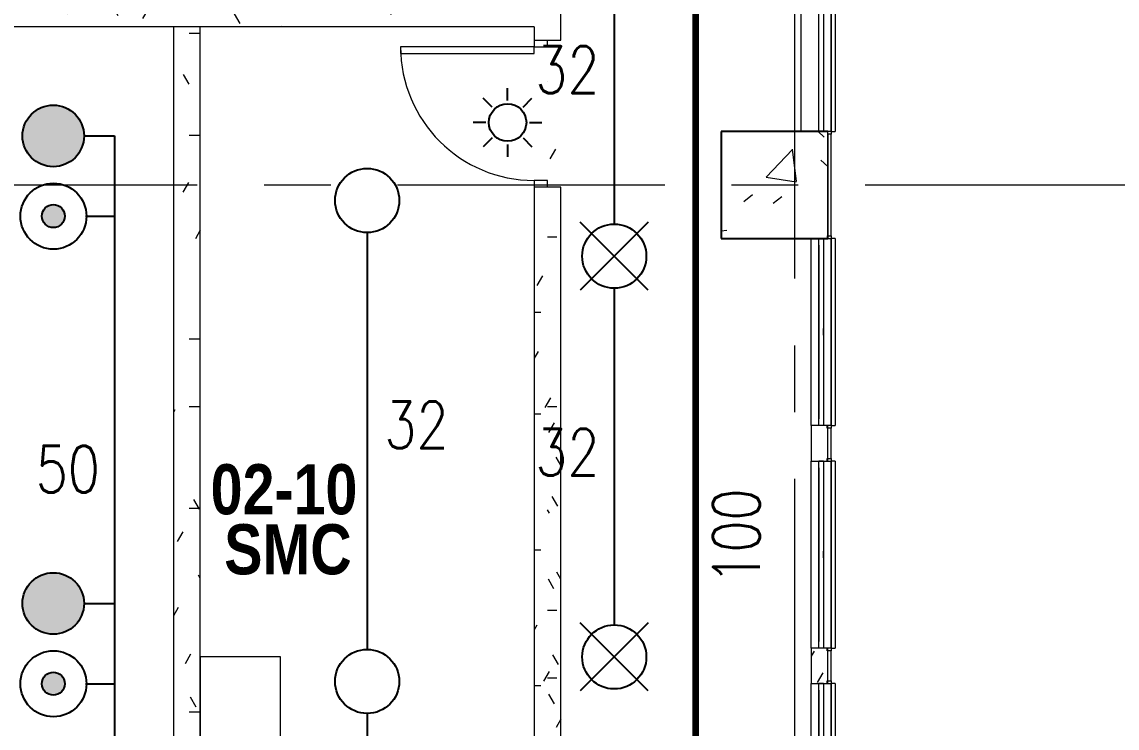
# Model space of a CAD drawing. Header units: millimetres. Extents: x -282761 to 137668, y -273845 to 94451.
# Drawn here: x 90820 to 99020, y -64890 to -59604 of the extents above; entities that cross this region are included whole.
import ezdxf

# ---------------------------------------------------------------- set-up
doc = ezdxf.new("R2010")
doc.units = ezdxf.units.MM
doc.linetypes.add('BLK_2 - 1ST__2ND_STOREY_PLAN-archi clean_11 SEPT 2024$0$IDA - Grid Line', pattern=[3500, 2000, -500, 500, -500])
doc.linetypes.add('HIDDEN2', pattern=[4.7625, 3.175, -1.5875])
for name, color, linetype, lineweight in [('BLK_2 - 1ST__2ND_STOREY_PLAN-archi clean_11 SEPT 2024$0$0-1', 8, 'Continuous', 5), ('BLK_2 - 1ST__2ND_STOREY_PLAN-archi clean_11 SEPT 2024$0$1599_DB_A_BLK2_HQ_R21-2ND STOREY 20230517--$0$A-_DOOR----_E', 8, 'Continuous', 9), ('BLK_2 - 1ST__2ND_STOREY_PLAN-archi clean_11 SEPT 2024$0$1599_DB_A_BLK2_HQ_R21-2ND STOREY 20230517--$0$A-_GENM----_M', 8, 'Continuous', 9), ('BLK_2 - 1ST__2ND_STOREY_PLAN-archi clean_11 SEPT 2024$0$1599_DB_A_BLK2_HQ_R21-2ND STOREY 20230517--$0$A-_WALL----_H-1', 8, 'Continuous', 9), ('BLK_2 - 1ST__2ND_STOREY_PLAN-archi clean_11 SEPT 2024$0$1599_DB_A_BLK2_HQ_R21-2ND STOREY 20230517--$0$A-_WIND----_E', 8, 'Continuous', 9), ('BLK_2 - 1ST__2ND_STOREY_PLAN-archi clean_11 SEPT 2024$0$1599_DB_A_BLK2_HQ_R21-2ND STOREY 20230517--$0$S-_COLN----_E', 8, 'Continuous', 9), ('BLK_2 - 1ST__2ND_STOREY_PLAN-archi clean_11 SEPT 2024$0$_CATCHMENT_DRAIN', 8, 'Continuous', 0), ('BLK_2 - 1ST__2ND_STOREY_PLAN-archi clean_11 SEPT 2024$0$A-_FLOR----_E', 8, 'Continuous', 9), ('BLK_2 - 1ST__2ND_STOREY_PLAN-archi clean_11 SEPT 2024$0$A-_GENM----_M', 8, 'Continuous', 9), ('BLK_2 - 1ST__2ND_STOREY_PLAN-archi clean_11 SEPT 2024$0$A-_WALL----_E', 8, 'Continuous', 9), ('BLK_2 - 1ST__2ND_STOREY_PLAN-archi clean_11 SEPT 2024$0$A-_WALL----_E-1', 8, 'Continuous', 18), ('BLK_2 - 1ST__2ND_STOREY_PLAN-archi clean_11 SEPT 2024$0$A-_WALL----_H-1', 8, 'Continuous', 9), ('BLK_2 - 1ST__2ND_STOREY_PLAN-archi clean_11 SEPT 2024$0$A-_WALL----_H-2', 8, 'Continuous', 9), ('BLK_2 - 1ST__2ND_STOREY_PLAN-archi clean_11 SEPT 2024$0$A-_WALLPRTN_E-1', 8, 'Continuous', 18), ('BLK_2 - 1ST__2ND_STOREY_PLAN-archi clean_11 SEPT 2024$0$A-_WIND----_E', 8, 'Continuous', 9), ('BLK_2 - 1ST__2ND_STOREY_PLAN-archi clean_11 SEPT 2024$0$FURNITURE', 8, 'Continuous', 9), ('BLK_2 - 1ST__2ND_STOREY_PLAN-archi clean_11 SEPT 2024$0$S-_ANOTGRID_E-1', 8, 'BLK_2 - 1ST__2ND_STOREY_PLAN-archi clean_11 SEPT 2024$0$IDA - Grid Line', 9), ('BLK_2 - 1ST__2ND_STOREY_PLAN-archi clean_11 SEPT 2024$0$S-_COLN----_E', 8, 'Continuous', 9), ('BLK_2 - 1ST__2ND_STOREY_PLAN-archi clean_11 SEPT 2024$0$S-_COLN----_E-1', 8, 'Continuous', 25), ('BLK_2 - 1ST__2ND_STOREY_PLAN-archi clean_11 SEPT 2024$0$S-_COLN----_E-2', 8, 'Continuous', 9)]:
    doc.layers.add(name, color=color, linetype=linetype, lineweight=lineweight)
for name, color, linetype in [('M-_FIRESPRK_T-', 7, 'Continuous'), ('M-_SPRKBEAM_E-', 12, 'HIDDEN2'), ('M-_SPRKPIEX_E-', 1, 'Continuous'), ('M-FIRE----_E-', 12, 'Continuous'), ('ROOMNAME', 7, 'Continuous')]:
    doc.layers.add(name, color=color, linetype=linetype)
doc.styles.add('BLK_2 - 1ST__2ND_STOREY_PLAN_12  JUNE 2024$0$Arial Narrow_B_2', font='ARIALNB.TTF', dxfattribs={"height": 500})
doc.styles.add('BLK_2 - 1ST__2ND_STOREY_PLAN_12  JUNE 2024$0$Arial Narrow_B_3', font='ARIALNB.TTF', dxfattribs={"height": 300})
doc.styles.add('Simplex', font='SIMPLEX.shx', dxfattribs={"width": 0.8, "height": 2.5})
pattern_1 = [(0, (0, 0), (1016, 254), [83.82, -678.18, 83.82, -678.18, -4064]), (0, (0, 0), (1016, 254), [-1524, 83.82, -1440.18, 83.82, -678.18, -1778]), (0, (0, 0), (1016, 254), [-3810, 83.82, -424.18, 83.82, -1186.18]), (120, (381, 127), (-727.97045, 752.8818), [83.82, -678.18, 83.82, -678.18, -4064]), (120, (381, 127), (-727.97045, 752.8818), [-1524, 83.82, -1440.18, 83.82, -678.18, -1778]), (120, (381, 127), (-727.97045, 752.8818), [-3810, 83.82, -424.18, 83.82, -1186.18]), (240, (508, 635), (-288.02955, -1006.8818), [83.82, -678.18, 83.82, -678.18, -4064]), (240, (508, 635), (-288.02955, -1006.8818), [-1524, 83.82, -1440.18, 83.82, -678.18, -1778]), (240, (508, 635), (-288.02955, -1006.8818), [-3810, 83.82, -424.18, 83.82, -1186.18])]
pattern_2 = [(0, (-41522.25, -42727.71), (1016, 254), [83.82, -678.18, 83.82, -678.18, -4064]), (0, (-41522.25, -42727.71), (1016, 254), [-1524, 83.82, -1440.18, 83.82, -678.18, -1778]), (0, (-41522.25, -42727.71), (1016, 254), [-3810, 83.82, -424.18, 83.82, -1186.18]), (120, (-41141.25, -42600.71), (-727.9705, 752.8818), [83.82, -678.18, 83.82, -678.18, -4064]), (120, (-41141.25, -42600.71), (-727.9705, 752.8818), [-1524, 83.82, -1440.18, 83.82, -678.18, -1778]), (120, (-41141.25, -42600.71), (-727.9705, 752.8818), [-3810, 83.82, -424.18, 83.82, -1186.18]), (240, (-41014.25, -42092.71), (-288.0295, -1006.8818), [83.82, -678.18, 83.82, -678.18, -4064]), (240, (-41014.25, -42092.71), (-288.0295, -1006.8818), [-1524, 83.82, -1440.18, 83.82, -678.18, -1778]), (240, (-41014.25, -42092.71), (-288.0295, -1006.8818), [-3810, 83.82, -424.18, 83.82, -1186.18])]

# ---------------------------------------------------------------- blocks, each defined once
blk = doc.blocks.new('fire0101')
at = {"color": 0, "linetype": 'Continuous'}
blk.add_circle((0, 0), 100, dxfattribs=at)
blk = doc.blocks.new('Under B spk')
for p, q in [((318, -318), (-318, 318)), ((318, 318), (-318, -318))]:
    blk.add_line(p, q)
blk.add_circle((0, 0), 300)
blk = doc.blocks.new('*U15')
at = {"layer": 'M-FIRE----_E-'}
blk.add_line((-33.1, -33.1), (33.1, 33.1), dxfattribs=at)
blk = doc.blocks.new('*U14')
at = {"layer": 'M-FIRE----_E-', "color": 0, "linetype": 'ByBlock', "lineweight": -2, "transparency": 16777216}
for p, rotation in [((31604, 13668.6), 45), ((31455.1, 13606.9), 90), ((31393.4, 13458), 135), ((31814.6, 13458), 315.0000000000001), ((31455.1, 13309.1), 180), ((31604, 13247.4), 225.0000000000001), ((31752.9, 13309.1), 270)]:
    blk.add_blockref('*U15', p, dxfattribs=dict(at, rotation=rotation))
blk.add_blockref('*U15', (31752.9, 13606.9), dxfattribs=at)
blk = doc.blocks.new('Strobe Light')
at = {"layer": 'M-FIRE----_E-'}
blk.add_circle((0, 0), 140.4, dxfattribs=at)
blk.add_blockref('*U14', (-31604, -13458), dxfattribs=at)
blk = doc.blocks.new('SPK CONCEALED')
h = blk.add_hatch(color=256)
h.dxf.hatch_style = 1
h.paths.add_polyline_path([(240, 0, 1), (-240, 0, 1)])
at = {"color": 0, "linetype": 'Continuous'}
blk.add_circle((0, 0), 240, dxfattribs=at)
blk = doc.blocks.new('ROYAL')
at = {"ltscale": 0.1}
h = blk.add_hatch(color=1, dxfattribs=at)
h.dxf.hatch_style = 1
h.paths.add_polyline_path([(17, 0.1, 1), (-17.1, 0.1, 1)])
at = {"layer": 'M-_SPRKPIEX_E-', "ltscale": 0.1}
for centre, radius in [((0, 0), 48.8), ((-0.1, 0.1), 17)]:
    blk.add_circle(centre, radius, dxfattribs=at)
blk = doc.blocks.new('BLK_2 - 1ST__2ND_STOREY_PLAN-archi clean_11 SEPT 2024$0$IDA - Casement w Top Hung - 2 Panels - 1400L X 1800H - B2-AW01-3560558-BLK 2 2ND STOREY PLAN')
at = {"layer": 'BLK_2 - 1ST__2ND_STOREY_PLAN-archi clean_11 SEPT 2024$0$A-_WIND----_E'}
for p, q in [((-700, 17.5), (700, 17.5)), ((-700, 17.5), (-700, -17.5)), ((-650, 17.5), (-615, 17.5)), ((-650, 17.5), (-25, 17.5)), ((-650, 17.5), (650, 17.5)), ((-650, 17.5), (650, 17.5)), ((-615, 17.5), (-35, 17.5)), ((-615, 17.5), (-60, 17.5)), ((-35, 17.5), (0, 17.5)), ((25, 17.5), (-24.9, 17.5)), ((0, 17.5), (35, 17.5)), ((25, 17.5), (650, 17.5)), ((35, 17.5), (615, 17.5)), ((60, 17.5), (615, 17.5)), ((615, 17.5), (650, 17.5)), ((700, 17.5), (700, -17.5)), ((700, -17.5), (-700, -17.5)), ((-615, -17.5), (-650, -17.5)), ((-25, -17.5), (-650, -17.5)), ((650, -17.5), (-650, -17.5)), ((-650, -17.5), (650, -17.5)), ((-35, -17.5), (-615, -17.5)), ((-60, -17.5), (-615, -17.5)), ((0, -17.5), (-35, -17.5)), ((25, -17.5), (-24.9, -17.5)), ((35, -17.5), (0, -17.5)), ((650, -17.5), (25, -17.5)), ((615, -17.5), (35, -17.5)), ((615, -17.5), (60, -17.5)), ((650, -17.5), (615, -17.5))]:
    blk.add_line(p, q, dxfattribs=at)
blk = doc.blocks.new('BLK_2 - 1ST__2ND_STOREY_PLAN-archi clean_11 SEPT 2024$0$Wall Motif - Type 1-2673956-BLK 2 2ND STOREY PLAN')
at = {"layer": 'BLK_2 - 1ST__2ND_STOREY_PLAN-archi clean_11 SEPT 2024$0$A-_GENM----_M'}
for p, q in [((-575, -75), (825, -75)), ((-575, -75), (-575, -105)), ((-525, -75), (81.1, -75)), ((-481.1, -75), (125, -75)), ((-481.1, -75), (731.1, -75)), ((125, -75), (731.1, -75)), ((168.9, -75), (775, -75)), ((825, -105), (825, -75)), ((825, -105), (-575, -105)), ((81.1, -105), (-525, -105)), ((125, -105), (-481.1, -105)), ((731.1, -105), (-481.1, -105)), ((731.1, -105), (125, -105)), ((775, -105), (168.9, -105))]:
    blk.add_line(p, q, dxfattribs=at)
blk = doc.blocks.new('BLK_2 - 1ST__2ND_STOREY_PLAN-archi clean_11 SEPT 2024$0$1599_DB_A_BLK2_HQ_R21_rvt-2-BLK 2 2ND STOREY PLAN')
at = {"layer": 'BLK_2 - 1ST__2ND_STOREY_PLAN-archi clean_11 SEPT 2024$0$A-_WALL----_H-1'}
h = blk.add_hatch(dxfattribs=at)
h.set_pattern_fill('FP_3', color=256, style=0, pattern_type=2)
h.set_pattern_definition(pattern_1)
h.paths.add_polyline_path([(-126336.4, -107894), (-126236.4, -107894), (-126236.4, -105169), (-126336.4, -105169)])
h.paths.add_polyline_path([(-126236.4, -104069), (-126236.4, -103234), (-126336.4, -103234), (-126336.4, -104069), (-126286.4, -104069)])
at = {"layer": 'BLK_2 - 1ST__2ND_STOREY_PLAN-archi clean_11 SEPT 2024$0$A-_WALL----_H-2'}
h = blk.add_hatch(dxfattribs=at)
h.set_pattern_fill('FP_3', color=256, style=0, pattern_type=2)
h.set_pattern_definition(pattern_1)
h.paths.add_polyline_path([(-124268.6, -116002.4), (-124241.4, -116002.4), (-124241.4, -115982.4), (-124236.4, -115981.5), (-124236.4, -115805.7), (-124241.4, -115805.7), (-124241.4, -115785.7), (-124361.4, -115785.7), (-124361.4, -116002.4), (-124303.6, -116002.4)])
h.paths.add_polyline_path([(-124268.6, -114385.7), (-124241.4, -114385.7), (-124241.4, -114365.7), (-124236.4, -114364.9), (-124236.4, -114189), (-124241.4, -114189), (-124241.4, -114169), (-124361.4, -114169), (-124361.4, -114385.7), (-124303.6, -114385.7)])
h.paths.add_polyline_path([(-124303.6, -112769), (-124241.4, -112769), (-124241.4, -112749), (-124236.4, -112748.2), (-124236.4, -112572.4), (-124241.4, -112572.4), (-124241.4, -112552.4), (-124361.4, -112552.4), (-124361.4, -112769)])
h.paths.add_polyline_path([(-124241.4, -108952.4), (-124241.4, -108932.4), (-124236.4, -108931.5), (-124236.4, -108705.4), (-124241.4, -108705.4), (-124241.4, -108685.4), (-124361.4, -108685.4), (-124361.4, -108952.4), (-124268.6, -108952.4)])
h.paths.add_polyline_path([(-124241.4, -107285.4), (-124241.4, -107265.4), (-124236.4, -107265.4), (-124236.4, -107039.4), (-124241.4, -107039.4), (-124241.4, -107019.4), (-124361.4, -107019.4), (-124361.4, -107285.4), (-124247.1, -107285.4)])
h.paths.add_polyline_path([(-124268.6, -105619.4), (-124241.4, -105619.4), (-124241.4, -105599.4), (-124236.4, -105599.4), (-124236.4, -105372.4), (-124241.4, -105372.4), (-124241.4, -105352.4), (-124361.4, -105352.4), (-124361.4, -105619.4), (-124303.6, -105619.4)])
h.paths.add_polyline_path([(-124303.6, -101752.4), (-124241.4, -101752.4), (-124239.7, -101732.4), (-124236.4, -101732.4), (-124236.4, -101422.4), (-124241.4, -101422.4), (-124241.4, -101402.4), (-124361.4, -101402.4), (-124361.4, -101752.4), (-124304.1, -101752.4)])
h.paths.add_polyline_path([(-124304.1, -100002.4), (-124241.4, -100002.4), (-124241.4, -99982.4), (-124236.4, -99982.4), (-124236.4, -99502.4), (-124361.4, -99502.4), (-124361.4, -100002.4)])
at = {"layer": 'BLK_2 - 1ST__2ND_STOREY_PLAN-archi clean_11 SEPT 2024$0$S-_COLN----_E-2'}
h = blk.add_hatch(dxfattribs=at)
h.set_pattern_fill('FP_40', color=256, style=0, pattern_type=2)
h.set_pattern_definition([(50, (0, 0), (1821.841, -159.39), [190.5, -2095.5]), (355, (0, 0), (-352.428, 1910.567), [152.4, -1676.4]), (100.451, (151.8, -13.3), (1469.426, 1751.166), [161.9, -1780.9]), (46.184, (0, 508), (2710.79, -420.428), [285.75, -3143.25]), (96.636, (226, 473), (2374.026, 2474.276), [242.85, -2671.35]), (351.184, (0, 508), (2374.05, 2474.253), [228.6, -2514.6]), (21, (254, 381), (1516.143, -1022.652), [190.5, -2095.5]), (326, (254, 381), (618.02, 1841.88), [152.4, -1676.4]), (71.451, (380.3, 295.8), (2134.171, 819.212), [161.9, -1780.9]), (37.5, (0, 0), (30.886, 845.5504), [83.82, -1572.26, 83.82, -1617.98, -1682.75]), (37.5, (0, 0), (30.886, 845.5504), [-3357.88, 83.82, -1598.93]), (7.5, (0, 0), (668.1966, 1001.806), [83.82, -886.46, 83.82, -1534.16, -641.35]), (7.5, (0, 0), (668.1966, 1001.806), [-2588.26, 83.82, -557.53]), (327.5, (-566.4, 0), (1355.9093, -57.2896), [83.82, -551.18, 83.82, -1897.38, -2628.9]), (327.5, (-566.4, 0), (1355.9093, -57.2896), [-2616.2, 83.82, -2545.08]), (317.5, (-820.4, 0), (1481.293, 254.266), [83.82, -741.68, 83.82, -1231.9, -1866.9]), (317.5, (-820.4, 0), (1481.293, 254.266), [-2141.22, 83.82, -1783.08])])
h.paths.add_polyline_path([(-124361.4, -103952.4), (-124236.4, -103952.4), (-124236.4, -103152.4), (-125036.4, -103152.4), (-125036.4, -103952.4)])
at = {"layer": 'BLK_2 - 1ST__2ND_STOREY_PLAN-archi clean_11 SEPT 2024$0$A-_FLOR----_E'}
for p, q in [((-124236.4, -103952.4), (-124236.4, -103152.4)), ((-124236.4, -105619.4), (-124236.4, -105352.4)), ((-124236.4, -107285.4), (-124236.4, -107019.4))]:
    blk.add_line(p, q, dxfattribs=at)
at = {"layer": 'BLK_2 - 1ST__2ND_STOREY_PLAN-archi clean_11 SEPT 2024$0$A-_WALL----_E'}
for p, q in [((-124236.4, -103172.4), (-124236.4, -103932.4)), ((-124361.4, -105352.4), (-124361.4, -103952.4)), ((-124361.4, -103952.4), (-124211.4, -103952.4)), ((-124211.4, -103952.4), (-124211.4, -105352.4)), ((-124241.4, -105352.4), (-124361.4, -105352.4)), ((-124211.4, -105352.4), (-124241.4, -105352.4)), ((-124236.4, -105599.4), (-124236.4, -105372.4)), ((-124361.4, -107019.4), (-124361.4, -105619.4)), ((-124361.4, -105619.4), (-124241.4, -105619.4)), ((-124241.4, -105619.4), (-124211.4, -105619.4)), ((-124211.4, -105619.4), (-124211.4, -107019.4)), ((-124241.4, -107019.4), (-124361.4, -107019.4)), ((-124211.4, -107019.4), (-124241.4, -107019.4)), ((-124236.4, -107265.4), (-124236.4, -107039.4)), ((-124361.4, -108685.4), (-124361.4, -107285.4)), ((-124361.4, -107285.4), (-124241.4, -107285.4)), ((-124241.4, -107285.4), (-124211.4, -107285.4)), ((-124211.4, -107285.4), (-124211.4, -108685.4))]:
    blk.add_line(p, q, dxfattribs=at)
at = {"layer": 'BLK_2 - 1ST__2ND_STOREY_PLAN-archi clean_11 SEPT 2024$0$A-_WALL----_E-1'}
for p, q in [((-124211.4, -103932.4), (-124211.4, -103172.4)), ((-124236.4, -103932.4), (-124211.4, -103932.4)), ((-124361.4, -105352.4), (-124361.4, -105619.4)), ((-124241.4, -105352.4), (-124361.4, -105352.4)), ((-124241.4, -105372.4), (-124241.4, -105352.4)), ((-124211.4, -105372.4), (-124241.4, -105372.4)), ((-124211.4, -105599.4), (-124211.4, -105372.4)), ((-124241.4, -105619.4), (-124241.4, -105599.4)), ((-124241.4, -105599.4), (-124211.4, -105599.4)), ((-124361.4, -105619.4), (-124241.4, -105619.4)), ((-124361.4, -107019.4), (-124361.4, -107285.4)), ((-124241.4, -107019.4), (-124361.4, -107019.4)), ((-124241.4, -107039.4), (-124241.4, -107019.4)), ((-124211.4, -107039.4), (-124241.4, -107039.4)), ((-124211.4, -107265.4), (-124211.4, -107039.4)), ((-124361.4, -107285.4), (-124241.4, -107285.4)), ((-124241.4, -107285.4), (-124241.4, -107265.4)), ((-124241.4, -107265.4), (-124211.4, -107265.4))]:
    blk.add_line(p, q, dxfattribs=at)
at = {"layer": 'BLK_2 - 1ST__2ND_STOREY_PLAN-archi clean_11 SEPT 2024$0$S-_COLN----_E'}
blk.add_line((-124236.4, -103932.4), (-124236.4, -103172.4), dxfattribs=at)
at = {"layer": 'BLK_2 - 1ST__2ND_STOREY_PLAN-archi clean_11 SEPT 2024$0$S-_COLN----_E-1'}
for p, q in [((-124236.4, -103152.4), (-125036.4, -103152.4)), ((-125036.4, -103152.4), (-125036.4, -103952.4)), ((-125036.4, -103952.4), (-124236.4, -103952.4)), ((-124236.4, -103952.4), (-124236.4, -103932.4))]:
    blk.add_line(p, q, dxfattribs=at)
at = {"layer": 'BLK_2 - 1ST__2ND_STOREY_PLAN-archi clean_11 SEPT 2024$0$A-_GENM----_M', "rotation": 90}
for p in [(-124286.4, -104777.4), (-124286.4, -106444.4), (-124286.4, -108110.4)]:
    blk.add_blockref('BLK_2 - 1ST__2ND_STOREY_PLAN-archi clean_11 SEPT 2024$0$Wall Motif - Type 1-2673956-BLK 2 2ND STOREY PLAN', p, dxfattribs=at)
at = {"layer": 'BLK_2 - 1ST__2ND_STOREY_PLAN-archi clean_11 SEPT 2024$0$A-_WIND----_E', "rotation": 270}
for p in [(-124286.1, -104652.4), (-124286.1, -106319.4), (-124286.1, -107985.4)]:
    blk.add_blockref('BLK_2 - 1ST__2ND_STOREY_PLAN-archi clean_11 SEPT 2024$0$IDA - Casement w Top Hung - 2 Panels - 1400L X 1800H - B2-AW01-3560558-BLK 2 2ND STOREY PLAN', p, dxfattribs=at)
blk = doc.blocks.new('BLK_2 - 1ST__2ND_STOREY_PLAN-archi clean_11 SEPT 2024$0$1599_DB_A_BLK2_HQ_R21-2ND STOREY 20230517--$0$IDA - F - Single - Swing - 1100L X 2200H - B2-TD01-3240950-LINKVIEW_BLK2_2ND STOREY')
at = {"layer": 'BLK_2 - 1ST__2ND_STOREY_PLAN-archi clean_11 SEPT 2024$0$1599_DB_A_BLK2_HQ_R21-2ND STOREY 20230517--$0$A-_DOOR----_E'}
for p, q in [((500, 1050), (450, 1050)), ((450, 1050), (450, 50)), ((500, 50), (500, 1050)), ((-500, 50), (-550, 50)), ((-500, -50), (-500, 50)), ((450, 50), (500, 50)), ((550, 50), (500, 50)), ((500, 50), (500, -50)), ((-550, -50), (-500, -50)), ((500, -50), (550, -50))]:
    blk.add_line(p, q, dxfattribs=at)
blk.add_arc((500, 50), 1000, 90, 180, dxfattribs=at)
blk = doc.blocks.new('BLK_2 - 1ST__2ND_STOREY_PLAN-archi clean_11 SEPT 2024$0$1599_DB_A_BLK2_HQ_R21-2ND STOREY 20230517--$0$Wall Motif - Type 1-2673956-LINKVIEW_BLK2_2ND STOREY')
at = {"layer": 'BLK_2 - 1ST__2ND_STOREY_PLAN-archi clean_11 SEPT 2024$0$1599_DB_A_BLK2_HQ_R21-2ND STOREY 20230517--$0$A-_GENM----_M'}
for p, q in [((-575, -75), (825, -75)), ((-575, -75), (-575, -105)), ((825, -105), (825, -75)), ((825, -105), (-575, -105))]:
    blk.add_line(p, q, dxfattribs=at)
blk = doc.blocks.new('BLK_2 - 1ST__2ND_STOREY_PLAN-archi clean_11 SEPT 2024$0$1599_DB_A_BLK2_HQ_R21-2ND STOREY 20230517--$0$IDA - Casement w Top Hung - 2 Panels - 1400L X 1800H - B2-AW01-3560558-LINKVIEW_BLK2_2ND STOREY')
at = {"layer": 'BLK_2 - 1ST__2ND_STOREY_PLAN-archi clean_11 SEPT 2024$0$1599_DB_A_BLK2_HQ_R21-2ND STOREY 20230517--$0$A-_WIND----_E'}
for p, q in [((-700, 17.5), (700, 17.5)), ((-700, 17.5), (-700, -17.5)), ((700, 17.5), (700, -17.5)), ((700, -17.5), (-700, -17.5))]:
    blk.add_line(p, q, dxfattribs=at)
blk = doc.blocks.new('BLK_2 - 1ST__2ND_STOREY_PLAN-archi clean_11 SEPT 2024$0$furniture layout')
at = {"layer": 'BLK_2 - 1ST__2ND_STOREY_PLAN-archi clean_11 SEPT 2024$0$FURNITURE', "flags": 128}
blk.add_lwpolyline([(-38551.5, -107085.6), (-39151.5, -107085.6), (-39151.5, -108685.6), (-38551.5, -108685.6), (-38551.5, -108085.6)], close=True, dxfattribs=at)
blk = doc.blocks.new('BLK_2 - 1ST__2ND_STOREY_PLAN-archi clean_11 SEPT 2024')
at = {"layer": 'BLK_2 - 1ST__2ND_STOREY_PLAN-archi clean_11 SEPT 2024$0$1599_DB_A_BLK2_HQ_R21-2ND STOREY 20230517--$0$A-_WALL----_H-1'}
h = blk.add_hatch(dxfattribs=at)
h.set_pattern_fill('FP_3', color=256, style=0, pattern_type=2)
h.set_pattern_definition(pattern_2)
h.paths.add_polyline_path([(-34483.8, -105619.4), (-34456.5, -105619.4), (-34456.5, -105599.4), (-34451.5, -105599.4), (-34453.1, -105372.4), (-34456.5, -105372.4), (-34456.5, -105352.4), (-34576.5, -105352.4), (-34576.5, -105619.4), (-34518.8, -105619.4)], flags=0)
h = blk.add_hatch(dxfattribs=at)
h.set_pattern_fill('FP_3', color=256, style=0, pattern_type=2)
h.set_pattern_definition(pattern_2)
h.paths.add_polyline_path([(-34576.5, -107285.4), (-34456.5, -107285.4), (-34456.5, -107265.4), (-34451.5, -107265.4), (-34453.1, -107039.4), (-34456.5, -107039.4), (-34456.5, -107019.4), (-34576.5, -107019.4), (-34576.5, -107059.7)], flags=0)
at = {"layer": 'BLK_2 - 1ST__2ND_STOREY_PLAN-archi clean_11 SEPT 2024$0$1599_DB_A_BLK2_HQ_R21-2ND STOREY 20230517--$0$S-_COLN----_E'}
h = blk.add_hatch(dxfattribs=at)
h.set_pattern_fill('FP_3', color=256, style=0, pattern_type=2)
h.set_pattern_definition(pattern_2)
h.paths.add_polyline_path([(-46179.3, -102369), (-36451.5, -102369), (-36451.5, -102269), (-47251.5, -102269), (-47251.5, -102369)], flags=0)
h = blk.add_hatch(dxfattribs=at)
h.set_pattern_fill('FP_3', color=256, style=0, pattern_type=2)
h.set_pattern_definition(pattern_2)
h.paths.add_polyline_path([(-36551.5, -103234), (-36451.5, -103234), (-36451.5, -102369), (-36551.5, -102369)], flags=0)
h = blk.add_hatch(dxfattribs=at)
h.set_pattern_fill('FP_1', color=256, style=0, pattern_type=2)
h.set_pattern_definition([(50, (-41522.3, -42727.7), (1821.84, -159.39), [190.5, -2095.5]), (355, (-41522.3, -42727.7), (-352.43, 1910.57), [152.4, -1676.4]), (100.451, (-41370.4, -42741), (1469.426, 1751.166), [161.9, -1780.9]), (46.184, (-41522.3, -42219.7), (2710.79, -420.43), [285.75, -3143.25]), (96.636, (-41296.4, -42254.7), (2374.03, 2474.28), [242.85, -2671.35]), (351.184, (-41522.3, -42219.7), (2374.05, 2474.25), [228.6, -2514.6]), (21, (-41268.3, -42346.7), (1516.143, -1022.652), [190.5, -2095.5]), (326, (-41268.3, -42346.7), (618.02, 1841.88), [152.4, -1676.4]), (71.451, (-41141.9, -42432), (2134.17, 819.21), [161.9, -1780.9]), (37.5, (-41522.25, -42727.7), (30.886, 845.5504), [83.82, -1572.26, 83.82, -1617.98, -1682.75]), (37.5, (-41522.25, -42727.7), (30.886, 845.5504), [-3357.88, 83.82, -1598.93]), (7.5, (-41522.25, -42727.7), (668.197, 1001.806), [83.82, -886.46, 83.82, -1534.16, -641.35]), (7.5, (-41522.25, -42727.7), (668.197, 1001.806), [-2588.26, 83.82, -557.53]), (327.5, (-42088.7, -42727.7), (1355.909, -57.2896), [83.82, -551.18, 83.82, -1897.38, -2628.9]), (327.5, (-42088.7, -42727.7), (1355.909, -57.2896), [-2616.2, 83.82, -2545.08]), (317.5, (-42342.7, -42727.7), (1481.293, 254.266), [83.82, -741.68, 83.82, -1231.9, -1866.9]), (317.5, (-42342.7, -42727.7), (1481.293, 254.266), [-2141.22, 83.82, -1783.08])])
h.paths.add_polyline_path([(-35251.5, -103952.4), (-34451.5, -103952.4), (-34453.1, -103152.4), (-35251.5, -103152.4), (-35251.5, -103222.9)], flags=0)
h = blk.add_hatch(dxfattribs=at)
h.set_pattern_fill('FP_3', color=256, style=0, pattern_type=2)
h.set_pattern_definition(pattern_2)
h.paths.add_polyline_path([(-36651.5, -108885.7), (-36451.5, -108885.7), (-36451.5, -103569), (-36651.5, -103569), (-36651.5, -107059.7)])
at = {"layer": 'BLK_2 - 1ST__2ND_STOREY_PLAN-archi clean_11 SEPT 2024$0$A-_WALL----_H-1'}
h = blk.add_hatch(dxfattribs=at)
h.set_pattern_fill('FP_3', color=256, style=0, pattern_type=2)
h.set_pattern_definition([(0, (89784.83, 7e-11), (1016, 254), [83.82, -678.18, 83.82, -678.18, -4064]), (0, (89784.83, 7e-11), (1016, 254), [-1524, 83.82, -1440.18, 83.82, -678.18, -1778]), (0, (89784.83, 7e-11), (1016, 254), [-3810, 83.82, -424.18, 83.82, -1186.18]), (120, (90165.83, 127), (-727.97045, 752.8818), [83.82, -678.18, 83.82, -678.18, -4064]), (120, (90165.83, 127), (-727.97045, 752.8818), [-1524, 83.82, -1440.18, 83.82, -678.18, -1778]), (120, (90165.83, 127), (-727.97045, 752.8818), [-3810, 83.82, -424.18, 83.82, -1186.18]), (240, (90292.83, 635), (-288.02955, -1006.8818), [83.82, -678.18, 83.82, -678.18, -4064]), (240, (90292.83, 635), (-288.02955, -1006.8818), [-1524, 83.82, -1440.18, 83.82, -678.18, -1778]), (240, (90292.83, 635), (-288.02955, -1006.8818), [-3810, 83.82, -424.18, 83.82, -1186.18])])
h.paths.add_polyline_path([(-39151.5, -108685.4), (-39151.5, -102369), (-39351.5, -102369), (-39351.5, -108685.4)])
at = {"layer": 'BLK_2 - 1ST__2ND_STOREY_PLAN-archi clean_11 SEPT 2024$0$1599_DB_A_BLK2_HQ_R21-2ND STOREY 20230517--$0$S-_COLN----_E'}
for p, q in [((-34651.5, -103152.4), (-34651.5, -101752.4)), ((-34426.5, -101752.4), (-34426.5, -103152.4)), ((-36651.5, -102369), (-47151.5, -102369)), ((-36651.5, -102469), (-36451.5, -102469)), ((-35251.5, -103152.4), (-35251.5, -103952.4)), ((-34518.8, -103152.4), (-35251.5, -103152.4)), ((-34451.5, -103152.4), (-34483.8, -103152.4)), ((-34426.5, -103152.4), (-34451.5, -103152.4)), ((-34451.5, -103172.4), (-34451.5, -103152.4)), ((-34426.5, -103152.4), (-34426.5, -103172.4)), ((-34451.5, -103172.4), (-34451.5, -103932.4)), ((-34426.5, -103172.4), (-34451.5, -103172.4)), ((-34451.5, -103932.4), (-34451.5, -103172.4)), ((-34426.5, -103932.4), (-34426.5, -103172.4)), ((-36451.5, -103569), (-36651.5, -103569)), ((-35251.5, -103952.4), (-34518.8, -103952.4)), ((-34576.5, -105352.4), (-34576.5, -103952.4)), ((-34483.8, -103952.4), (-34451.5, -103952.4)), ((-34451.5, -103932.4), (-34426.5, -103932.4)), ((-34451.5, -103952.4), (-34451.5, -103932.4)), ((-34451.5, -103952.4), (-34426.5, -103952.4)), ((-34426.5, -103932.4), (-34426.5, -103952.4)), ((-34426.5, -103952.4), (-34426.5, -105352.4)), ((-34518.8, -105352.4), (-34576.5, -105352.4)), ((-34576.5, -105352.4), (-34576.5, -105619.4)), ((-34456.5, -105352.4), (-34483.8, -105352.4)), ((-34426.5, -105352.4), (-34456.5, -105352.4)), ((-34456.5, -105372.4), (-34456.5, -105352.4)), ((-34451.5, -105372.4), (-34451.5, -105352.4)), ((-34426.5, -105352.4), (-34426.5, -105372.4)), ((-34426.5, -105372.4), (-34456.5, -105372.4)), ((-34451.5, -105599.4), (-34451.5, -105372.4)), ((-34426.5, -105599.4), (-34426.5, -105372.4)), ((-34456.5, -105599.4), (-34426.5, -105599.4)), ((-34456.5, -105619.4), (-34456.5, -105599.4)), ((-34451.5, -105619.4), (-34451.5, -105599.4)), ((-34426.5, -105599.4), (-34426.5, -105619.4)), ((-34576.5, -107019.4), (-34576.5, -105619.4)), ((-34576.5, -105619.4), (-34518.8, -105619.4)), ((-34483.8, -105619.4), (-34456.5, -105619.4)), ((-34456.5, -105619.4), (-34426.5, -105619.4)), ((-34426.5, -105619.4), (-34426.5, -107019.4)), ((-34518.8, -107019.4), (-34576.5, -107019.4)), ((-34576.5, -107019.4), (-34576.5, -107285.4)), ((-34456.5, -107019.4), (-34483.8, -107019.4)), ((-34426.5, -107019.4), (-34456.5, -107019.4)), ((-34456.5, -107039.4), (-34456.5, -107019.4)), ((-34426.5, -107039.4), (-34456.5, -107039.4)), ((-34451.5, -107039.4), (-34451.5, -107019.4)), ((-34451.5, -107265.4), (-34451.5, -107039.4)), ((-34426.5, -107019.4), (-34426.5, -107039.4)), ((-34426.5, -107265.4), (-34426.5, -107039.4)), ((-34576.5, -108685.4), (-34576.5, -107285.4)), ((-34576.5, -107285.4), (-34518.8, -107285.4)), ((-34483.8, -107285.4), (-34456.5, -107285.4)), ((-34456.5, -107265.4), (-34426.5, -107265.4)), ((-34456.5, -107285.4), (-34456.5, -107265.4)), ((-34456.5, -107285.4), (-34426.5, -107285.4)), ((-34451.5, -107285.4), (-34451.5, -107265.4)), ((-34426.5, -107265.4), (-34426.5, -107285.4)), ((-34426.5, -107285.4), (-34426.5, -108685.4))]:
    blk.add_line(p, q, dxfattribs=at)
for points in [[(-36451.5, -102469), (-36451.5, -102169), (-41851.5, -102169)], [(-36651.5, -102369), (-36651.5, -102469)], [(-36651.5, -103569), (-36651.5, -108685.7)], [(-36451.5, -108685.7), (-36451.5, -103569)]]:
    blk.add_lwpolyline(points, dxfattribs=at)
at = {"layer": 'BLK_2 - 1ST__2ND_STOREY_PLAN-archi clean_11 SEPT 2024$0$A-_WALLPRTN_E-1'}
for p, q in [((-39351.5, -102369), (-39351.5, -108685.4)), ((-39151.5, -108685.4), (-39151.5, -102369))]:
    blk.add_line(p, q, dxfattribs=at)
at = {"layer": 'BLK_2 - 1ST__2ND_STOREY_PLAN-archi clean_11 SEPT 2024$0$S-_ANOTGRID_E-1'}
for p, q in [((-34701.5, -28753), (-34701.5, -122559.3)), ((-51673.7, -103552.4), (4860.6, -103552.4))]:
    blk.add_line(p, q, dxfattribs=at)
blk.add_blockref('BLK_2 - 1ST__2ND_STOREY_PLAN-archi clean_11 SEPT 2024$0$furniture layout', (0, 0))
at = {"layer": 'BLK_2 - 1ST__2ND_STOREY_PLAN-archi clean_11 SEPT 2024$0$0-1'}
blk.add_blockref('BLK_2 - 1ST__2ND_STOREY_PLAN-archi clean_11 SEPT 2024$0$1599_DB_A_BLK2_HQ_R21_rvt-2-BLK 2 2ND STOREY PLAN', (89784.8, 0), dxfattribs=at)
at = {"layer": 'BLK_2 - 1ST__2ND_STOREY_PLAN-archi clean_11 SEPT 2024$0$1599_DB_A_BLK2_HQ_R21-2ND STOREY 20230517--$0$S-_COLN----_E'}
for name, p, rotation in [('BLK_2 - 1ST__2ND_STOREY_PLAN-archi clean_11 SEPT 2024$0$1599_DB_A_BLK2_HQ_R21-2ND STOREY 20230517--$0$IDA - Casement w Top Hung - 2 Panels - 1400L X 1800H - B2-AW01-3560558-LINKVIEW_BLK2_2ND STOREY', (-34501.3, -102452.4), 270), ('BLK_2 - 1ST__2ND_STOREY_PLAN-archi clean_11 SEPT 2024$0$1599_DB_A_BLK2_HQ_R21-2ND STOREY 20230517--$0$Wall Motif - Type 1-2673956-LINKVIEW_BLK2_2ND STOREY', (-34501.5, -102577.4), 90), ('BLK_2 - 1ST__2ND_STOREY_PLAN-archi clean_11 SEPT 2024$0$1599_DB_A_BLK2_HQ_R21-2ND STOREY 20230517--$0$IDA - F - Single - Swing - 1100L X 2200H - B2-TD01-3240950-LINKVIEW_BLK2_2ND STOREY', (-36601.5, -103019), 90), ('BLK_2 - 1ST__2ND_STOREY_PLAN-archi clean_11 SEPT 2024$0$1599_DB_A_BLK2_HQ_R21-2ND STOREY 20230517--$0$IDA - Casement w Top Hung - 2 Panels - 1400L X 1800H - B2-AW01-3560558-LINKVIEW_BLK2_2ND STOREY', (-34501.3, -104652.4), 270), ('BLK_2 - 1ST__2ND_STOREY_PLAN-archi clean_11 SEPT 2024$0$1599_DB_A_BLK2_HQ_R21-2ND STOREY 20230517--$0$Wall Motif - Type 1-2673956-LINKVIEW_BLK2_2ND STOREY', (-34501.5, -104777.4), 90), ('BLK_2 - 1ST__2ND_STOREY_PLAN-archi clean_11 SEPT 2024$0$1599_DB_A_BLK2_HQ_R21-2ND STOREY 20230517--$0$IDA - Casement w Top Hung - 2 Panels - 1400L X 1800H - B2-AW01-3560558-LINKVIEW_BLK2_2ND STOREY', (-34501.3, -106319.4), 270), ('BLK_2 - 1ST__2ND_STOREY_PLAN-archi clean_11 SEPT 2024$0$1599_DB_A_BLK2_HQ_R21-2ND STOREY 20230517--$0$Wall Motif - Type 1-2673956-LINKVIEW_BLK2_2ND STOREY', (-34501.5, -106444.4), 90), ('BLK_2 - 1ST__2ND_STOREY_PLAN-archi clean_11 SEPT 2024$0$1599_DB_A_BLK2_HQ_R21-2ND STOREY 20230517--$0$IDA - Casement w Top Hung - 2 Panels - 1400L X 1800H - B2-AW01-3560558-LINKVIEW_BLK2_2ND STOREY', (-34501.3, -107985.4), 270), ('BLK_2 - 1ST__2ND_STOREY_PLAN-archi clean_11 SEPT 2024$0$1599_DB_A_BLK2_HQ_R21-2ND STOREY 20230517--$0$Wall Motif - Type 1-2673956-LINKVIEW_BLK2_2ND STOREY', (-34501.5, -108110.4), 90)]:
    blk.add_blockref(name, p, dxfattribs=dict(at, rotation=rotation))

msp = doc.modelspace()

# ---------------------------------------------------------------- linework, layer by layer
at = {"layer": 'M-_SPRKBEAM_E-'}
for p, q in [((95255.5, -58597.7), (95255.5, -61117.7)), ((95255.5, -61597.7), (95255.5, -64117.7))]:
    msp.add_line(p, q, dxfattribs=at)
at = {"layer": 'M-_SPRKPIEX_E-'}
for p, q in [((91295, -60457.6), (91513.9, -60457.6)), ((91513.9, -60457.6), (91513.9, -74457.7)), ((91295.8, -61058), (91513.9, -61058)), ((93405.5, -61181), (93405.5, -64301)), ((91295, -63957.6), (91513.1, -63957.6)), ((91295.8, -64558), (91513.9, -64558)), ((93405.5, -64781), (93405.5, -66388.3))]:
    msp.add_line(p, q, dxfattribs=at)
at = {"layer": 'M-_SPRKPIEX_E-', "const_width": 50}
msp.add_lwpolyline([(95865.8, -46790.6), (95865.8, -66388.3), (91513.9, -66388.3)], dxfattribs=at)

# ---------------------------------------------------------------- block references
at = {"layer": 'BLK_2 - 1ST__2ND_STOREY_PLAN-archi clean_11 SEPT 2024$0$_CATCHMENT_DRAIN'}
msp.add_blockref('BLK_2 - 1ST__2ND_STOREY_PLAN-archi clean_11 SEPT 2024', (131307.1, 42727.7), dxfattribs=at)
at = {"layer": 'M-_SPRKPIEX_E-'}
for name, p, xscale, yscale, zscale in [('SPK CONCEALED', (91055, -60457.6), 0.96, 0.96, 0.96), ('ROYAL', (91056.2, -61058.5), 5.0625, 5.0625, 5.0625), ('Under B spk', (95255.5, -61357.7), 0.8, 0.8, 0.8), ('SPK CONCEALED', (91055, -63957.6), 0.96, 0.96, 0.96), ('Under B spk', (95255.5, -64357.7), 0.8, 0.8, 0.8), ('ROYAL', (91056.2, -64558.5), 5.0625, 5.0625, 5.0625)]:
    msp.add_blockref(name, p, dxfattribs=dict(at, xscale=xscale, yscale=yscale, zscale=zscale))
at = {"layer": 'M-_SPRKPIEX_E-', "xscale": 2.4, "yscale": 2.4, "zscale": 2.4, "rotation": 258.865011862231}
for p in [(93405.5, -60941), (93405.5, -64541)]:
    msp.add_blockref('fire0101', p, dxfattribs=at)
at = {"layer": 'M-FIRE----_E-', "rotation": 89.99999999999999}
msp.add_blockref('Strobe Light', (94456.9, -60357.2), dxfattribs=at)

# ---------------------------------------------------------------- texts
at = {"layer": 'M-_FIRESPRK_T-', "style": 'Simplex', "width": 0.8}
for s, p in [('32', (94664.6, -60137)), ('32', (93534.5, -62795.5)), ('32', (94664.6, -63000.8)), ('50', (90924.1, -63127.1))]:
    msp.add_text(s, height=350, dxfattribs=at).set_placement(p)
msp.add_text('100', height=350, rotation=90, dxfattribs=at).set_placement((96344.3, -63816.4))
at = {"layer": 'ROOMNAME', "char_height": 375, "attachment_point": 1}
for s, insert, width, style in [('02-10', (92233.5, -62915.1), 6874.47, 'BLK_2 - 1ST__2ND_STOREY_PLAN_12  JUNE 2024$0$Arial Narrow_B_2'), ('SMC', (92334.9, -63364.4), 1563.291, 'BLK_2 - 1ST__2ND_STOREY_PLAN_12  JUNE 2024$0$Arial Narrow_B_3')]:
    msp.add_mtext(s, dxfattribs=dict(at, insert=insert, width=width, style=style))

doc.saveas('drawing.dxf')
